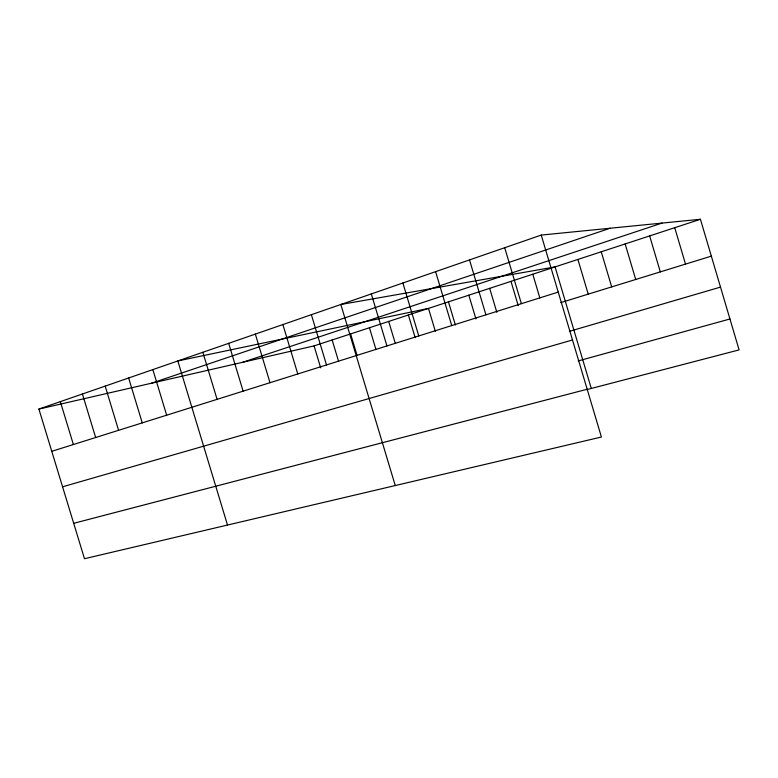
<?xml version="1.0" encoding="UTF-8"?>
<svg xmlns="http://www.w3.org/2000/svg" width="778" height="778" viewBox="0 0 778 778"><rect width="100%" height="100%" fill="white"/><g stroke="black" fill="none" stroke-linecap="round" stroke-linejoin="round"><path stroke-width="1.17" d="M541.235 235.073L601.413 437.022L84.481 558.721L38.9 409.072L541.235 235.073L700.433 219.279L739.1 349.896L586.758 389.642M151.516 383.214L610.098 228.236M242.707 362.276L662 223.092M38.9 409.072L314.079 345.889L700.433 219.279M51.766 451.318L558.225 292.1M560.821 302.593L711.345 256.137M569.379 331.34L720.506 287.101M62.571 486.795L572.491 339.976M578.2 360.934L729.949 318.98M73.696 523.312L587.176 389.253M60.334 401.652L73.385 444.52M202.854 352.288L217.081 399.347M227.507 525.053L177.831 360.953L428.484 308.399L435.349 331.302M152.848 369.608L166.667 415.199M128.642 377.991L142.257 422.862M105.176 386.112L118.596 430.302M82.419 393.999L95.655 437.518M350.596 333.927L357.092 355.527M395.263 485.55L340.832 304.49L555.074 266.912L591.29 388.465M332.148 339.967L338.576 361.342M311.375 314.691L326.507 364.95M314.079 345.889L320.692 367.858M282.891 324.552L297.789 373.975M255.34 334.102L270.005 382.708M228.674 343.341L243.125 391.159M489.673 288.346L496.841 312.348M469.513 259.91L485.929 314.827M468.823 295.173L475.932 318.912M448.439 301.854L455.373 325.019M435.602 271.658L451.736 325.574M402.887 282.988L418.768 335.94M408.372 314.993L415.17 337.642M388.699 321.44L395.321 343.516M371.32 293.928L386.938 345.947M369.443 327.742L375.998 349.585M625.162 243.942L635.714 279.477M601.248 251.78L611.693 286.897M577.898 259.434L588.226 294.133M532.784 274.216L539.854 297.955M504.698 247.725L521.396 303.673M510.981 281.364L518.226 305.637M674.73 227.701L685.515 264.112M649.649 235.919L660.318 271.892"/></g></svg>
